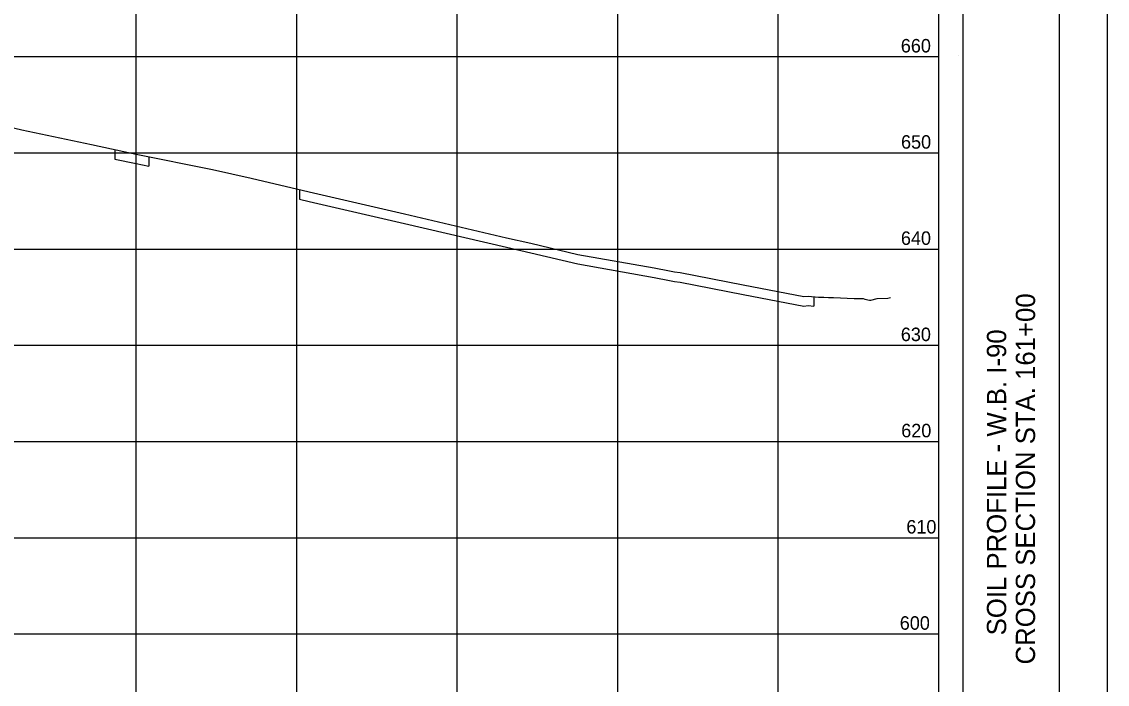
# Model space of a CAD drawing. Extents: x 2193738 to 2194889, y 666766 to 667426.
# Drawn here: x 2194551.3 to 2194889.4, y 667012.6 to 667219.2 of the extents above; entities that cross this region are included whole.
import ezdxf

# ---------------------------------------------------------------- set-up
doc = ezdxf.new("R2010")
doc.units = 0
for name, color, linetype in [('SH_Border', 7, 'Continuous'), ('SH_Cut_Line', 7, 'Continuous'), ('SH_Data', 7, 'Continuous'), ('SH_Major_Grid_Line', 7, 'Continuous'), ('XS_X_Ground_Line', 7, 'Continuous'), ('XS_X_Pavt', 7, 'Continuous')]:
    doc.layers.add(name, color=color, linetype=linetype)

msp = doc.modelspace()

# ---------------------------------------------------------------- linework, layer by layer
at = {"layer": 'SH_Border'}
for p, q in [((2194844.45, 667410.81), (2194844.45, 666780.81)), ((2194874.45, 667410.81), (2194874.45, 666780.81))]:
    msp.add_line(p, q, dxfattribs=at)
at = {"layer": 'SH_Cut_Line'}
msp.add_lwpolyline([(2193869.45, 666765.81), (2193869.45, 667425.81), (2194889.45, 667425.81), (2194889.45, 666765.81), (2193869.45, 666765.81)], dxfattribs=at)
at = {"layer": 'SH_Data'}
msp.add_line((2194836.95, 666788.31), (2194836.95, 667388.31), dxfattribs=at)
at = {"layer": 'SH_Major_Grid_Line'}
for p, q in [((2194586.95, 666788.31), (2194586.95, 667388.31)), ((2194636.95, 666788.31), (2194636.95, 667388.31)), ((2194686.95, 666788.31), (2194686.95, 667388.31)), ((2194736.95, 666788.31), (2194736.95, 667388.31)), ((2194786.95, 666788.31), (2194786.95, 667388.31)), ((2193936.95, 667208.31), (2194836.95, 667208.31)), ((2193936.95, 667178.31), (2194836.95, 667178.31)), ((2193936.95, 667148.31), (2194836.95, 667148.31)), ((2193936.95, 667118.31), (2194836.95, 667118.31)), ((2193936.95, 667088.31), (2194836.95, 667088.31)), ((2193936.95, 667058.31), (2194836.95, 667058.31)), ((2193936.95, 667028.31), (2194836.95, 667028.31))]:
    msp.add_line(p, q, dxfattribs=at)
at = {"layer": 'XS_X_Ground_Line'}
msp.add_lwpolyline([(2194521.06, 667192.65), (2194551.36, 667185.53), (2194573.03, 667180.96), (2194586.94, 667177.94), (2194610.72, 667173.16), (2194622.8, 667170.45), (2194640.84, 667166.18), (2194670.51, 667159.3), (2194702.28, 667151.85), (2194709.85, 667150.18), (2194724.53, 667146.66), (2194748.31, 667142.41), (2194753.05, 667141.48), (2194754.63, 667141.21), (2194756.41, 667140.98), (2194776.06, 667137.16), (2194794.96, 667133.47), (2194796.27, 667133.66), (2194799.46, 667133.35), (2194800.18, 667133.32), (2194801.18, 667133.29), (2194802.55, 667133.23), (2194804.16, 667133.17), (2194810.59, 667132.92), (2194813.36, 667132.86), (2194813.89, 667132.72), (2194815.34, 667132.4), (2194815.83, 667132.37), (2194817.79, 667132.89), (2194821.08, 667133.01), (2194821.95, 667133.24)], dxfattribs=at)
at = {"layer": 'XS_X_Pavt'}
for p, q in [((2194843.21, 667208.79), (2194843.21, 667208.79)), ((2194580.33, 667179.38), (2194580.33, 667176.38)), ((2194580.33, 667176.38), (2194586.94, 667174.94)), ((2194590.89, 667177.15), (2194590.89, 667174.15)), ((2194586.94, 667174.94), (2194590.89, 667174.15)), ((2194637.82, 667166.9), (2194637.82, 667163.9)), ((2194637.82, 667163.9), (2194640.84, 667163.18)), ((2194640.84, 667163.18), (2194670.51, 667156.3)), ((2194670.51, 667156.3), (2194702.28, 667148.85)), ((2194702.28, 667148.85), (2194709.85, 667147.18)), ((2194709.85, 667147.18), (2194724.53, 667143.66)), ((2194724.53, 667143.66), (2194748.31, 667139.41)), ((2194748.31, 667139.41), (2194753.05, 667138.48)), ((2194753.05, 667138.48), (2194754.63, 667138.21)), ((2194754.63, 667138.21), (2194756.41, 667137.98)), ((2194756.41, 667137.98), (2194776.06, 667134.16)), ((2194776.06, 667134.16), (2194794.96, 667130.47)), ((2194797.98, 667133.5), (2194797.98, 667130.5)), ((2194794.96, 667130.47), (2194796.27, 667130.66)), ((2194796.27, 667130.66), (2194797.98, 667130.5))]:
    msp.add_line(p, q, dxfattribs=at)

# ---------------------------------------------------------------- texts
at = {"layer": 'SH_Data'}
for s, p in [('660', (2194825.13, 667209.61)), ('650', (2194825.19, 667179.61)), ('640', (2194825.16, 667149.61)), ('630', (2194825.13, 667119.61)), ('620', (2194825.26, 667089.61)), ('610', (2194826.85, 667059.61)), ('600', (2194824.8, 667029.61))]:
    msp.add_text(s, height=4.2, dxfattribs=at).set_placement(p)
for s, p in [('CROSS SECTION STA. 161+00', (2194866.95, 667018.78)), ('SOIL PROFILE - W.B. I-90', (2194857.95, 667027.85))]:
    msp.add_text(s, height=6, rotation=90, dxfattribs=at).set_placement(p)

doc.saveas('drawing.dxf')
